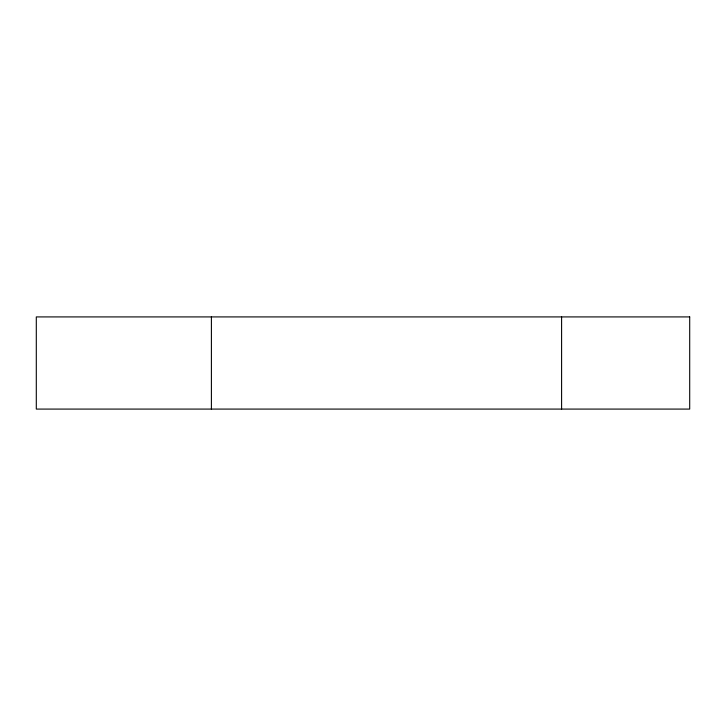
<?xml version="1.0" encoding="UTF-8"?>
<svg xmlns="http://www.w3.org/2000/svg" width="726" height="726" viewBox="0 0 726 726"><rect width="100%" height="100%" fill="white"/><g stroke="black" fill="none" stroke-linecap="round" stroke-linejoin="round"><path stroke-width="1.09" d="M561.597 316.917L561.597 409.083M211.402 316.917L211.402 409.083M689.7 316.917L36.3 316.917L36.3 409.083L689.7 409.083L689.7 316.917"/></g></svg>
